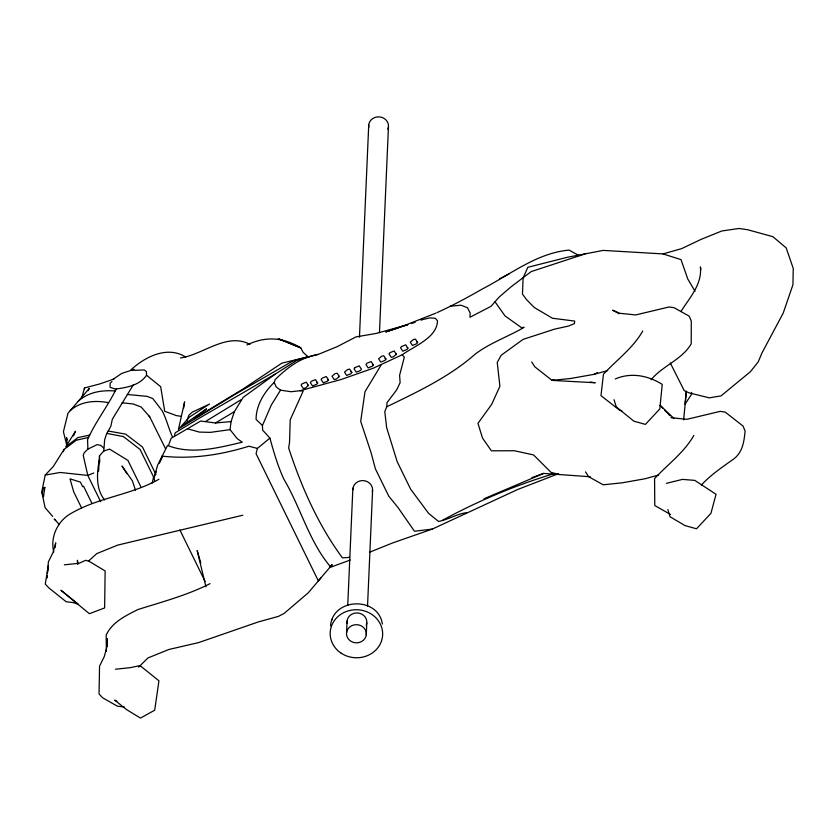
<?xml version="1.0" encoding="UTF-8"?>
<svg xmlns="http://www.w3.org/2000/svg" width="835" height="835" viewBox="0 0 835 835"><rect width="100%" height="100%" fill="white"/><g stroke="black" fill="none" stroke-linecap="round" stroke-linejoin="round"><path stroke-width="1.25" d="M154.569 480.981L154.11 477.349L157.679 465.053L167.553 445.431C191.361 454.971 218.279 447.831 242.275 442.206L237.192 438.615L230.042 429.628L231.086 421.581L234.343 411.676L243.204 397.324L275.842 373.715L297.291 360.073L318.312 354.374L337.048 346.713L355.95 336.923L376.251 333.405L407.783 324.711L385.885 331.819L405.069 325.274L436.006 313.083M84.429 388.943L84.471 387.951L99.751 383.943L114.092 378.986M134.07 370.5L134.132 369.258L131.94 370.218M346.556 632.763L347.068 621.052M347.746 605.427L352.861 488.235M359.457 337.183L368.726 124.947M366.283 634.736A9.916 9.07 2.5 0 0 352.349 625.446A9.916 9.07 2.5 0 0 350.616 641.071A9.916 9.07 2.5 0 0 366.283 634.736L366.795 623.014M367.536 606.095L372.598 490.208M379.476 332.643L388.452 126.92M466.848 512.648C456.995 513.838 448.311 519.6 438.573 521.468L428.668 513.452L410.653 489.195L397.199 461.724L386.657 427.645L384.778 411.582L386.772 406.76L387.002 402.627L396.708 389.851L400.122 382.639L399.6 375.291L404.307 357.244L402.261 354.729L373.193 368.225L341.171 379.497L300.036 390.728L291.06 391.73L280.539 390.164L276.302 387.054L274.162 382.493L275.132 379.674C287.073 367.734 301.237 357.088 318.312 354.374M98.593 471.326L99.49 455.827L103.801 451.004L109.552 449.094L127.932 460.409L140.823 486.732M47.125 575.419L46.896 577.914L47.167 575.534M47.365 572.925L48.44 561.715L53.137 552.248L55.694 542.823L55.162 547.666M683.604 419.932L686.422 391.375M685.097 403.034L686.286 391.354M99.323 459.73C96.933 473.08 95.472 488.694 104.615 499.956M47.438 573.154L48.253 566.005L45.257 584.062L48.837 587.882L66.163 601.732L73.229 602.599L78.48 604.363L60.945 590.251L89.366 613.694L104.625 607.953L105.137 570.931L88.907 561.183L85.692 560.316L78.981 563.291L64.347 564.825M103.801 451.004L104.636 439.826L106.588 433.918L110.836 426.267L112.339 419.212L133.329 384.851M183.679 408.023L184.608 401.833L178.429 429.576M691.63 392.419L691.244 394.788L684.961 404.338M88.635 437.394L76.267 440.233L64.065 449.387L53.179 466.661L45.215 475.052L41.75 491.898L45.1 507.67L52.678 516.447M152.2 483.037L153.567 476.983L140.123 449.512L123.371 436.569L106.87 433.417M161.322 459.793L162.167 456.129C191.372 459.427 220.837 454.95 248.903 446.224L257.399 448.405L269.924 438.093L262.649 430.14L262.44 425.526L271.26 405.111L280.539 390.164M257.399 448.405L256.063 453.697L318.333 580.868L332.006 564.867L330.368 566.589C309.096 541.612 300.631 507.336 283.91 479.259C277.763 465.909 273.744 452.163 269.924 438.093M330.545 625.853C332.695 597.599 378.098 596.127 382.409 623.975M332.121 619.768L332.32 618.975M81.809 397.898L84.471 387.951M63.387 451.683L64.065 449.387M168.67 445.065L171.133 438.312L200.65 421.038L215.482 422.98L231.086 421.581M174.505 435.129L175.319 432.749L198.928 418.398L275.842 373.715M186.842 420.861L188.981 415.058L192.311 412.146L209.554 404.025L189.545 416.999L180.892 426.57L206.558 408.847L194.242 418.586L242.39 389.434L281.792 363.194L309.127 356.524L292.824 360.97L234.823 394.485L179.274 428.365M154.11 477.349L156.354 471.462M159.485 463.206L162.167 456.129M73.449 435.901L75.494 431.257L65.767 446.694L77.999 437.571L89.7 435.087M116.19 388.953C107.673 406.52 95.388 421.811 87.56 439.701L87.894 449.126L84.231 452.716L83.249 455.409L87.8 475.407L100.691 501.741M88.093 390.696L89.293 388.411L67.969 413.241L63.418 431.758L67.155 446.704M381.104 365.031L364.999 391.74L360.689 421.351L371.032 452.549L375.374 468.79L388.828 496.261L397.857 507.336L414.494 531.248L432.259 529.098L517.836 489.425L558.208 473.821M642.762 330.984C633.014 348.164 616.689 359.948 603.465 374.174L600.97 395.644L619.476 410.121L621.908 410.904M693.885 435.379C684.126 452.56 667.802 464.333 654.577 478.57L654.776 505.54L670.588 514.517M138.631 667.134L147.941 657.949L168.879 649.484L198.542 642.626L258.422 621.898L278.358 616.418L284.161 613.391L308.292 592.777L320.838 577.977M308.418 385.509L305.37 388.035L303.262 388.505L301.091 385.175L301.999 383.891L306.236 382.18L308.418 385.509L307.583 384.925M317.676 382.962L316.757 384.246L312.53 385.958L310.349 382.628L311.267 381.344L315.494 379.633L317.676 382.962L316.841 382.378M328.458 379.862L327.539 381.146L323.312 382.858L321.131 379.528L322.049 378.245L326.276 376.533L328.458 379.862L327.623 379.278M339.344 376.533L336.296 379.069L334.198 379.539L332.017 376.209L335.065 373.673L337.163 373.214L339.344 376.533L338.509 375.959M351.827 372.431L350.909 373.725L346.682 375.437L344.5 372.107L347.548 369.571L349.646 369.101L351.827 372.431L350.992 371.857M373.297 364.885L372.379 366.179L368.151 367.891L365.97 364.561L366.889 363.267L371.116 361.555L373.297 364.885L372.462 364.31M385.947 359.092L385.029 360.376L380.802 362.087L378.62 358.768L381.668 356.232L383.766 355.762L385.947 359.092L385.018 358.528M396.354 354.301L393.306 356.827L391.208 357.296L389.026 353.967L389.945 352.683L394.172 350.971L396.354 354.301L395.519 353.716M407.908 348.164L406.989 349.458L402.752 351.17L400.581 347.84L401.489 346.556L405.726 344.845L407.908 348.164L407.073 347.59M417.604 342.454L416.686 343.738L412.459 345.45L410.277 342.12L413.325 339.594L415.423 339.125L417.604 342.454L416.769 341.87M680.838 311.612C689.512 297.897 702.287 284.328 700.398 266.918L700.889 269.371M135.113 370.312L144.225 369.947L146.428 371.596L146.542 375.239C139.779 385.279 126.649 387.649 115.46 389.068L110.136 387.346L110.084 383.307L111.953 381.532M332.006 564.867L329.898 567.508L350.283 560.003M651.102 379.748C662.625 365.657 681.955 359.812 691.223 343.811L691.286 321.151L689.272 316.204L674.106 307.697L669.044 306.977L635.717 314.941L619.821 313.302L612.639 310.202L619.163 313.741M701.39 485.02C710.982 474.572 722.964 466.692 734.414 458.446C742.785 451.61 744.131 441.183 745.091 431.037L743.077 426.09L725.218 412.093L720.156 411.373L686.829 419.327L670.933 417.698M422.176 318.699L420.871 320.024L429.66 317.905L435.223 318.239L437.488 320.734C437.216 337.664 414.181 346.149 402.261 354.729M112.704 379.518L121.785 373.391L133.506 369.561M88.896 560.723L96.829 553.563L117.766 545.088L242.776 515.226M274.162 382.493C264.33 391.897 255.959 405.424 256.094 419.431L262.44 425.526M130.855 369.947C145.008 356.785 167.271 345.46 185.694 357.015M70.161 410.684C80.671 401.207 95.023 400.153 108.373 402.647M78.229 401.291C88.145 392.022 102.037 389.976 115.094 390.957M87.894 449.126L97.121 444.627L100.711 445.389L103.655 447.904M205.462 421.539L241.472 399.474M215.482 422.98L234.343 411.676M579.146 255.677L569.126 250.103C537.03 252.89 510.154 274.632 482.254 289.035C467.527 297.469 452.591 305.589 437.123 312.572M499.539 278.796L508.995 273.911M442.373 520.32C477.756 501.094 514.882 485.448 553.344 473.862M531.718 361.972L534.755 366.753L552.06 380.395L570.931 378.443L593.946 374.362L597.39 372.629M386.772 406.76C417.552 391.855 449.501 376.846 475.303 354.04C490.228 342.736 508.369 336.609 524.14 327.32L521.343 327.56L504.966 315.87L495.019 301.769M158.963 479.227C131.721 494.758 99.49 497.242 72.405 512.68C58.126 519.923 49.912 536.435 53.764 552.019M210.076 583.623C187.165 595.292 162.387 601.816 138.025 609.508C125.814 615.614 112.287 622.002 106.181 635.038L106.379 651.279M484.029 498.777L543.606 473.403L590.324 476.764M93.781 472.986L87.8 475.407L60.203 472.464L45.215 475.052M369.488 552.279L392.293 543.063L432.259 529.098M531.926 477.651L543.606 473.403M180.444 357.954C202.853 354.823 226.817 331.996 249.957 344.375M585.314 253.84L531.217 271.563L510.999 286.875L499.038 297.177L490.99 306.361L469.99 317.237L470.168 313.083L467.517 307.791L461.003 305.203L450.222 306.205M411.446 323.521L415.12 322.32M385.885 331.819L398.003 327.904M554.513 379.612L552.06 380.395L595.251 382.764L590.147 382.065M246.951 344.938C265.854 336.004 282.94 337.152 300.798 347.892L303.136 352.349L307.833 356.576M559.575 474.551L551.037 472.38L533.534 454.918L514.402 450.743L491.408 450.817L482.505 438.062L477.964 423.345L491.69 404.349L499.904 386.24L497.232 362.484L501.167 355.272L523.065 339.396L554.68 329.094L568.332 326.109L574.48 323.615L574.647 321.058L552.426 318.239L534.327 307.53L526.676 299.765L522.459 294.108L523.096 278.055L527.835 267.304L567.393 257.274L603.246 250.406L663.032 253.913L681.673 248.621L700.909 239.447L721.847 230.971L739.038 228.477L747.753 229.75L772.886 236.681L786.173 247.87L793.25 268.452L792.947 284.693L783.209 313.104L761.938 353.007L758.253 361.826L750.414 371.711L721.085 395.863L709.343 397.846L689.073 392.857L684.209 390.592L670.296 363.006M593.946 374.362L607.567 370.615M658.679 475.011L645.058 478.758L622.044 482.839L603.173 484.791L588.55 476.639L585.523 471.858M615.27 378.954C631.009 372.159 648.054 375.468 662.239 384.392L659.807 408.962L645.403 424.399L633.88 421.174L616.24 406.875L614.059 399.714M666.382 483.35L682.446 479.394L694.783 480.386L716.044 494.278L710.919 513.358L696.515 528.795L684.992 525.57L670.046 516.761L667.864 509.601M108.195 431.017L125.636 434.137L142.441 446.976L155.894 474.457M230.042 429.628L210.41 432.373L199.346 432.092L187.426 428.762M115.46 669.221L130.093 667.687L140.019 665.578L158.942 680.817L154.694 710.199L140.478 718.09L126.607 709.614L114.75 700.137L116.869 701.369M349.688 557.342L342.454 557.884C318.083 524.839 301.383 486.847 288.649 447.998L289.526 442.508L290.225 419.775L303.189 391.03L300.036 390.728M127.285 394.475L147.2 396.374L152.805 398.566L162.188 410.768C166.53 419.149 168.618 428.386 172.448 436.966M122.046 402.794L133.099 403.952L141.167 407.021L149.715 416.811L165.591 448.886M124.342 706.995L117.276 706.128L102.642 697.768L99.052 693.948L99.553 666.1L104.25 656.644L106.807 647.219L107.183 638.629L107.308 646.384M181.174 416.31L176.446 415.621L164.725 411.311L160.664 386.688L146.542 375.239M663.032 253.913L681.026 259.643L687.779 279.005L695.044 291.321M660.203 405.361L673.981 418.471M59.368 524.547L54.233 518.994L55.694 520.445M660.172 405.486L662.886 408.294M664.691 410.173L670.108 415.799M148.943 415.924L149.736 416.853M126.889 473.664L121.993 466.024L132.347 480.772L135.52 490.249M179.89 530.006L205.118 581.515M83.542 486.189L91.954 503.369M82.675 486.701L80.431 482.129L70.015 478.841L73.689 491.805L81.538 507.826M200.755 562.821L197.175 550.62L205.942 586.765M67.165 439.972L66.539 437.488L67.092 444.397M78.114 564.053L77.415 560.264L77.498 564.042M99.49 455.827L99.782 462.037M347.141 623.401A9.916 9.07 2.5 0 1 357.933 612.994A9.916 9.07 2.5 0 1 366.2 625.3M352.881 489.769A9.832 8.997 2.5 0 1 359.885 480.939A9.832 8.997 2.5 0 1 371.074 484.905L372.128 487.055A9.832 8.997 2.5 0 1 372.285 491.711M368.799 127.317A9.916 9.07 2.5 0 1 379.591 116.91A9.916 9.07 2.5 0 1 387.858 129.216M44.85 487.494L43.483 496.815L42.241 492.974L43.587 487.567L44.85 487.494M355.011 367.557L354.092 368.851L356.274 372.17L360.501 370.469L361.419 369.174L359.238 365.845L355.011 367.557M282.888 340.555L278.285 338.739L300.798 347.892L282.888 340.555M341.077 653.127A26.24 24.006 2.5 0 0 382.524 636.353A26.24 24.006 2.5 0 0 345.659 611.773A26.24 24.006 2.5 0 0 341.077 653.127"/></g></svg>
